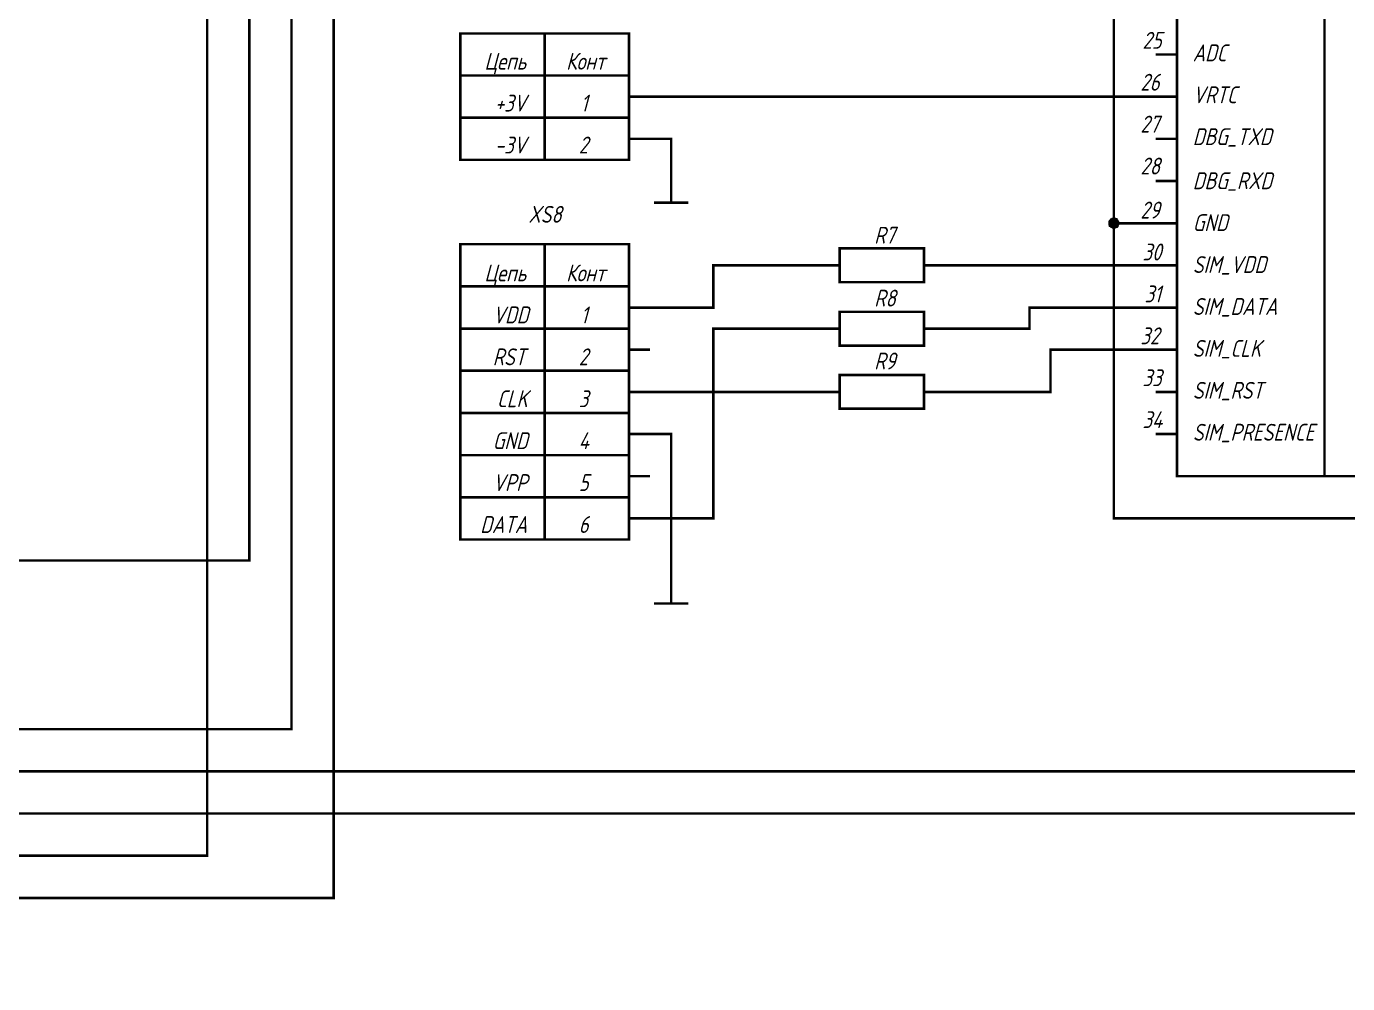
# Paper-space layout 'Layout1' of a CAD drawing. Extents: x -1 to 840, y -1 to 593.
# Drawn here: x 449.3 to 605.9, y 260.8 to 374.3 of the extents above; entities that cross this region are included whole.
import ezdxf

# ---------------------------------------------------------------- set-up
doc = ezdxf.new("R2010")
doc.units = 0
doc.header["$MEASUREMENT"] = 0
doc.layers.add('Sheet', color=255, linetype='CONTINUOUS')
doc.styles.add('GOST type A0', font='', dxfattribs={"oblique": 15, "height": 3.5})
doc.styles.get('GOST type A0').set_extended_font_data('GOST type A')

psp = doc.layouts.get("Layout1")

# ---------------------------------------------------------------- linework, layer by layer
at = {"layer": 'Sheet', "color": 7}
for points, const_width in [([(728.18, 505.97), (475.76, 505.97), (475.76, 311), (358.3, 311), (358.3, 311)], 0.3), ([(603.21, 496), (603.21, 321)], 0.3), ([(308.32, 301), (308.32, 301), (305.82, 301), (305.82, 290.99), (480.76, 290.99), (480.76, 478.5), (505.74, 478.5)], 0.3), ([(308.33, 306), (308.33, 306), (300.82, 306), (300.82, 270.98), (485.76, 270.98), (485.76, 450.99), (583.21, 450.99), (583.21, 450.99)], 0.3), ([(583.21, 445.98), (583.21, 445.98), (470.76, 445.98), (470.76, 275.99), (290.82, 275.99), (290.82, 311), (308.33, 311), (308.33, 311)], 0.3), ([(578.24, 350.98), (578.24, 406), (583.21, 406), (583.21, 406)], 0.3), ([(510.76, 373.47), (510.76, 358.5)], 0.3), ([(585.73, 370.99), (583.21, 370.99)], 0.3), ([(520.76, 368.5), (500.76, 368.5)], 0.3), ([(520.76, 365.99), (523.24, 365.99)], 0.3), ([(583.21, 365.99), (523.24, 365.99)], 0.3), ([(585.73, 365.99), (583.21, 365.99)], 0.3), ([(520.76, 363.5), (500.76, 363.5)], 0.3), ([(520.76, 360.99), (523.24, 360.99)], 0.3), ([(523.24, 360.99), (525.76, 360.99), (525.76, 358.5)], 0.3), ([(585.73, 360.99), (583.21, 360.99)], 0.3), ([(525.76, 358.5), (525.76, 353.41)], 0.3), ([(585.73, 355.98), (583.21, 355.98)], 0.3), ([(523.71, 353.41), (527.78, 353.41)], 0.3), ([(577.72, 350.98), (577.72, 351.01), (577.72, 351.04), (577.72, 351.04), (577.72, 351.08), (577.75, 351.11), (577.75, 351.14), (577.75, 351.17), (577.75, 351.17), (577.78, 351.2), (577.78, 351.23), (577.81, 351.26), (577.81, 351.26), (577.81, 351.29), (577.84, 351.32), (577.87, 351.32), (577.87, 351.35), (577.9, 351.35), (577.9, 351.39), (577.93, 351.42), (577.96, 351.42), (577.96, 351.42), (578, 351.45), (578.03, 351.45), (578.06, 351.48), (578.06, 351.48), (578.09, 351.48), (578.12, 351.48), (578.15, 351.51), (578.18, 351.51), (578.18, 351.51), (578.21, 351.51), (578.24, 351.51)], 0.3), ([(577.72, 350.98), (577.72, 351.01), (577.72, 351.04), (577.72, 351.04), (577.72, 351.08), (577.75, 351.11), (577.75, 351.14), (577.75, 351.17), (577.75, 351.17), (577.78, 351.2), (577.78, 351.23), (577.81, 351.26), (577.81, 351.26), (577.81, 351.29), (577.84, 351.32), (577.87, 351.32), (577.87, 351.35), (577.9, 351.35), (577.9, 351.39), (577.93, 351.42), (577.96, 351.42), (577.96, 351.42), (578, 351.45), (578.03, 351.45), (578.06, 351.48), (578.06, 351.48), (578.09, 351.48), (578.12, 351.48), (578.15, 351.51), (578.18, 351.51), (578.18, 351.51), (578.21, 351.51), (578.24, 351.51)], 0.3), ([(577.72, 350.98), (577.72, 351.01), (577.72, 351.04), (577.72, 351.04), (577.72, 351.08), (577.75, 351.11), (577.75, 351.14), (577.75, 351.17), (577.75, 351.17), (577.78, 351.2), (577.78, 351.23), (577.81, 351.26), (577.81, 351.26), (577.81, 351.29), (577.84, 351.32), (577.87, 351.32), (577.87, 351.35), (577.9, 351.35), (577.9, 351.39), (577.93, 351.42), (577.96, 351.42), (577.96, 351.42), (578, 351.45), (578.03, 351.45), (578.06, 351.48), (578.06, 351.48), (578.09, 351.48), (578.12, 351.48), (578.15, 351.51), (578.18, 351.51), (578.18, 351.51), (578.21, 351.51), (578.24, 351.51)], 0.3), ([(577.72, 350.98), (577.72, 351.01), (577.72, 351.04), (577.72, 351.04), (577.72, 351.08), (577.75, 351.11), (577.75, 351.14), (577.75, 351.17), (577.75, 351.17), (577.78, 351.2), (577.78, 351.23), (577.81, 351.26), (577.81, 351.26), (577.81, 351.29), (577.84, 351.32), (577.87, 351.32), (577.87, 351.35), (577.9, 351.35), (577.9, 351.39), (577.93, 351.42), (577.96, 351.42), (577.96, 351.42), (578, 351.45), (578.03, 351.45), (578.06, 351.48), (578.06, 351.48), (578.09, 351.48), (578.12, 351.48), (578.15, 351.51), (578.18, 351.51), (578.18, 351.51), (578.21, 351.51), (578.24, 351.51)], 0.3), ([(578.24, 350.48), (578.21, 350.48), (578.18, 350.48), (578.18, 350.48), (578.15, 350.48), (578.12, 350.48), (578.09, 350.52), (578.06, 350.52), (578.06, 350.52), (578.03, 350.55), (578, 350.55), (577.96, 350.55), (577.96, 350.58), (577.93, 350.58), (577.9, 350.61), (577.9, 350.61), (577.87, 350.64), (577.87, 350.64), (577.84, 350.67), (577.81, 350.67), (577.81, 350.7), (577.81, 350.73), (577.78, 350.73), (577.78, 350.76), (577.75, 350.8), (577.75, 350.8), (577.75, 350.83), (577.75, 350.86), (577.72, 350.89), (577.72, 350.92), (577.72, 350.92), (577.72, 350.95), (577.72, 350.98)], 0.3), ([(577.72, 350.98), (577.72, 350.98)], 0.3), ([(578.24, 350.48), (578.21, 350.48), (578.18, 350.48), (578.18, 350.48), (578.15, 350.48), (578.12, 350.48), (578.09, 350.52), (578.06, 350.52), (578.06, 350.52), (578.03, 350.55), (578, 350.55), (577.96, 350.55), (577.96, 350.58), (577.93, 350.58), (577.9, 350.61), (577.9, 350.61), (577.87, 350.64), (577.87, 350.64), (577.84, 350.67), (577.81, 350.67), (577.81, 350.7), (577.81, 350.73), (577.78, 350.73), (577.78, 350.76), (577.75, 350.8), (577.75, 350.8), (577.75, 350.83), (577.75, 350.86), (577.72, 350.89), (577.72, 350.92), (577.72, 350.92), (577.72, 350.95), (577.72, 350.98)], 0.3), ([(577.72, 350.98), (577.72, 350.98)], 0.3), ([(578.24, 350.48), (578.21, 350.48), (578.18, 350.48), (578.18, 350.48), (578.15, 350.48), (578.12, 350.48), (578.09, 350.52), (578.06, 350.52), (578.06, 350.52), (578.03, 350.55), (578, 350.55), (577.96, 350.55), (577.96, 350.58), (577.93, 350.58), (577.9, 350.61), (577.9, 350.61), (577.87, 350.64), (577.87, 350.64), (577.84, 350.67), (577.81, 350.67), (577.81, 350.7), (577.81, 350.73), (577.78, 350.73), (577.78, 350.76), (577.75, 350.8), (577.75, 350.8), (577.75, 350.83), (577.75, 350.86), (577.72, 350.89), (577.72, 350.92), (577.72, 350.92), (577.72, 350.95), (577.72, 350.98)], 0.3), ([(577.72, 350.98), (577.72, 350.98)], 0.3), ([(578.24, 350.48), (578.21, 350.48), (578.18, 350.48), (578.18, 350.48), (578.15, 350.48), (578.12, 350.48), (578.09, 350.52), (578.06, 350.52), (578.06, 350.52), (578.03, 350.55), (578, 350.55), (577.96, 350.55), (577.96, 350.58), (577.93, 350.58), (577.9, 350.61), (577.9, 350.61), (577.87, 350.64), (577.87, 350.64), (577.84, 350.67), (577.81, 350.67), (577.81, 350.7), (577.81, 350.73), (577.78, 350.73), (577.78, 350.76), (577.75, 350.8), (577.75, 350.8), (577.75, 350.83), (577.75, 350.86), (577.72, 350.89), (577.72, 350.92), (577.72, 350.92), (577.72, 350.95), (577.72, 350.98)], 0.3), ([(577.72, 350.98), (577.72, 350.98)], 0.3), ([(577.72, 350.98), (577.72, 351.01), (577.72, 351.04), (577.72, 351.04), (577.72, 351.08), (577.75, 351.11), (577.75, 351.14), (577.75, 351.17), (577.75, 351.17), (577.78, 351.2), (577.78, 351.23), (577.81, 351.26), (577.81, 351.26), (577.81, 351.29), (577.84, 351.32), (577.87, 351.32), (577.87, 351.35), (577.9, 351.35), (577.9, 351.39), (577.93, 351.42), (577.96, 351.42), (577.96, 351.42), (578, 351.45), (578.03, 351.45), (578.06, 351.48), (578.06, 351.48), (578.09, 351.48), (578.12, 351.48), (578.15, 351.51), (578.18, 351.51), (578.18, 351.51), (578.21, 351.51), (578.24, 351.51)], 0.0991), ([(577.72, 350.98), (577.72, 351.01), (577.72, 351.04), (577.72, 351.04), (577.72, 351.08), (577.75, 351.11), (577.75, 351.14), (577.75, 351.17), (577.75, 351.17), (577.78, 351.2), (577.78, 351.23), (577.81, 351.26), (577.81, 351.26), (577.81, 351.29), (577.84, 351.32), (577.87, 351.32), (577.87, 351.35), (577.9, 351.35), (577.9, 351.39), (577.93, 351.42), (577.96, 351.42), (577.96, 351.42), (578, 351.45), (578.03, 351.45), (578.06, 351.48), (578.06, 351.48), (578.09, 351.48), (578.12, 351.48), (578.15, 351.51), (578.18, 351.51), (578.18, 351.51), (578.21, 351.51), (578.24, 351.51)], 0.0991), ([(577.72, 350.98), (577.72, 351.01), (577.72, 351.04), (577.72, 351.04), (577.72, 351.08), (577.75, 351.11), (577.75, 351.14), (577.75, 351.17), (577.75, 351.17), (577.78, 351.2), (577.78, 351.23), (577.81, 351.26), (577.81, 351.26), (577.81, 351.29), (577.84, 351.32), (577.87, 351.32), (577.87, 351.35), (577.9, 351.35), (577.9, 351.39), (577.93, 351.42), (577.96, 351.42), (577.96, 351.42), (578, 351.45), (578.03, 351.45), (578.06, 351.48), (578.06, 351.48), (578.09, 351.48), (578.12, 351.48), (578.15, 351.51), (578.18, 351.51), (578.18, 351.51), (578.21, 351.51), (578.24, 351.51)], 0.0991), ([(577.72, 350.98), (577.72, 351.01), (577.72, 351.04), (577.72, 351.04), (577.72, 351.08), (577.75, 351.11), (577.75, 351.14), (577.75, 351.17), (577.75, 351.17), (577.78, 351.2), (577.78, 351.23), (577.81, 351.26), (577.81, 351.26), (577.81, 351.29), (577.84, 351.32), (577.87, 351.32), (577.87, 351.35), (577.9, 351.35), (577.9, 351.39), (577.93, 351.42), (577.96, 351.42), (577.96, 351.42), (578, 351.45), (578.03, 351.45), (578.06, 351.48), (578.06, 351.48), (578.09, 351.48), (578.12, 351.48), (578.15, 351.51), (578.18, 351.51), (578.18, 351.51), (578.21, 351.51), (578.24, 351.51)], 0.0991), ([(578.24, 350.48), (578.21, 350.48), (578.18, 350.48), (578.18, 350.48), (578.15, 350.48), (578.12, 350.48), (578.09, 350.52), (578.06, 350.52), (578.06, 350.52), (578.03, 350.55), (578, 350.55), (577.96, 350.55), (577.96, 350.58), (577.93, 350.58), (577.9, 350.61), (577.9, 350.61), (577.87, 350.64), (577.87, 350.64), (577.84, 350.67), (577.81, 350.67), (577.81, 350.7), (577.81, 350.73), (577.78, 350.73), (577.78, 350.76), (577.75, 350.8), (577.75, 350.8), (577.75, 350.83), (577.75, 350.86), (577.72, 350.89), (577.72, 350.92), (577.72, 350.92), (577.72, 350.95), (577.72, 350.98)], 0.0991), ([(577.72, 350.98), (577.72, 350.98)], 0.0991), ([(578.24, 350.48), (578.21, 350.48), (578.18, 350.48), (578.18, 350.48), (578.15, 350.48), (578.12, 350.48), (578.09, 350.52), (578.06, 350.52), (578.06, 350.52), (578.03, 350.55), (578, 350.55), (577.96, 350.55), (577.96, 350.58), (577.93, 350.58), (577.9, 350.61), (577.9, 350.61), (577.87, 350.64), (577.87, 350.64), (577.84, 350.67), (577.81, 350.67), (577.81, 350.7), (577.81, 350.73), (577.78, 350.73), (577.78, 350.76), (577.75, 350.8), (577.75, 350.8), (577.75, 350.83), (577.75, 350.86), (577.72, 350.89), (577.72, 350.92), (577.72, 350.92), (577.72, 350.95), (577.72, 350.98)], 0.0991), ([(577.72, 350.98), (577.72, 350.98)], 0.0991), ([(578.24, 350.48), (578.21, 350.48), (578.18, 350.48), (578.18, 350.48), (578.15, 350.48), (578.12, 350.48), (578.09, 350.52), (578.06, 350.52), (578.06, 350.52), (578.03, 350.55), (578, 350.55), (577.96, 350.55), (577.96, 350.58), (577.93, 350.58), (577.9, 350.61), (577.9, 350.61), (577.87, 350.64), (577.87, 350.64), (577.84, 350.67), (577.81, 350.67), (577.81, 350.7), (577.81, 350.73), (577.78, 350.73), (577.78, 350.76), (577.75, 350.8), (577.75, 350.8), (577.75, 350.83), (577.75, 350.86), (577.72, 350.89), (577.72, 350.92), (577.72, 350.92), (577.72, 350.95), (577.72, 350.98)], 0.0991), ([(577.72, 350.98), (577.72, 350.98)], 0.0991), ([(578.24, 350.48), (578.21, 350.48), (578.18, 350.48), (578.18, 350.48), (578.15, 350.48), (578.12, 350.48), (578.09, 350.52), (578.06, 350.52), (578.06, 350.52), (578.03, 350.55), (578, 350.55), (577.96, 350.55), (577.96, 350.58), (577.93, 350.58), (577.9, 350.61), (577.9, 350.61), (577.87, 350.64), (577.87, 350.64), (577.84, 350.67), (577.81, 350.67), (577.81, 350.7), (577.81, 350.73), (577.78, 350.73), (577.78, 350.76), (577.75, 350.8), (577.75, 350.8), (577.75, 350.83), (577.75, 350.86), (577.72, 350.89), (577.72, 350.92), (577.72, 350.92), (577.72, 350.95), (577.72, 350.98)], 0.0991), ([(577.72, 350.98), (577.72, 350.98)], 0.0991), ([(578.24, 351.51), (578.24, 351.51)], 0.3), ([(578.24, 351.51), (578.27, 351.51), (578.31, 351.51), (578.31, 351.51), (578.34, 351.51), (578.37, 351.48), (578.4, 351.48), (578.43, 351.48), (578.43, 351.48), (578.46, 351.45), (578.49, 351.45), (578.49, 351.42), (578.52, 351.42), (578.55, 351.42), (578.55, 351.39), (578.59, 351.35), (578.59, 351.35), (578.62, 351.32), (578.62, 351.32), (578.65, 351.29), (578.65, 351.26), (578.68, 351.26), (578.68, 351.23), (578.68, 351.2), (578.71, 351.17), (578.71, 351.17), (578.71, 351.14), (578.74, 351.11), (578.74, 351.08), (578.74, 351.04), (578.74, 351.04), (578.74, 351.01), (578.74, 350.98)], 0.3), ([(578.24, 351.51), (578.24, 351.51)], 0.3), ([(578.24, 351.51), (578.27, 351.51), (578.31, 351.51), (578.31, 351.51), (578.34, 351.51), (578.37, 351.48), (578.4, 351.48), (578.43, 351.48), (578.43, 351.48), (578.46, 351.45), (578.49, 351.45), (578.49, 351.42), (578.52, 351.42), (578.55, 351.42), (578.55, 351.39), (578.59, 351.35), (578.59, 351.35), (578.62, 351.32), (578.62, 351.32), (578.65, 351.29), (578.65, 351.26), (578.68, 351.26), (578.68, 351.23), (578.68, 351.2), (578.71, 351.17), (578.71, 351.17), (578.71, 351.14), (578.74, 351.11), (578.74, 351.08), (578.74, 351.04), (578.74, 351.04), (578.74, 351.01), (578.74, 350.98)], 0.3), ([(578.24, 351.51), (578.24, 351.51)], 0.3), ([(578.24, 351.51), (578.27, 351.51), (578.31, 351.51), (578.31, 351.51), (578.34, 351.51), (578.37, 351.48), (578.4, 351.48), (578.43, 351.48), (578.43, 351.48), (578.46, 351.45), (578.49, 351.45), (578.49, 351.42), (578.52, 351.42), (578.55, 351.42), (578.55, 351.39), (578.59, 351.35), (578.59, 351.35), (578.62, 351.32), (578.62, 351.32), (578.65, 351.29), (578.65, 351.26), (578.68, 351.26), (578.68, 351.23), (578.68, 351.2), (578.71, 351.17), (578.71, 351.17), (578.71, 351.14), (578.74, 351.11), (578.74, 351.08), (578.74, 351.04), (578.74, 351.04), (578.74, 351.01), (578.74, 350.98)], 0.3), ([(578.24, 351.51), (578.24, 351.51)], 0.3), ([(578.24, 351.51), (578.27, 351.51), (578.31, 351.51), (578.31, 351.51), (578.34, 351.51), (578.37, 351.48), (578.4, 351.48), (578.43, 351.48), (578.43, 351.48), (578.46, 351.45), (578.49, 351.45), (578.49, 351.42), (578.52, 351.42), (578.55, 351.42), (578.55, 351.39), (578.59, 351.35), (578.59, 351.35), (578.62, 351.32), (578.62, 351.32), (578.65, 351.29), (578.65, 351.26), (578.68, 351.26), (578.68, 351.23), (578.68, 351.2), (578.71, 351.17), (578.71, 351.17), (578.71, 351.14), (578.74, 351.11), (578.74, 351.08), (578.74, 351.04), (578.74, 351.04), (578.74, 351.01), (578.74, 350.98)], 0.3), ([(583.21, 350.98), (578.24, 350.98), (578.24, 316), (655.7, 316)], 0.3), ([(578.74, 350.98), (578.74, 350.95), (578.74, 350.92), (578.74, 350.92), (578.74, 350.89), (578.74, 350.86), (578.71, 350.83), (578.71, 350.8), (578.71, 350.8), (578.68, 350.76), (578.68, 350.73), (578.68, 350.73), (578.65, 350.7), (578.65, 350.67), (578.62, 350.67), (578.62, 350.64), (578.59, 350.64), (578.59, 350.61), (578.55, 350.61), (578.55, 350.58), (578.52, 350.58), (578.49, 350.55), (578.49, 350.55), (578.46, 350.55), (578.43, 350.52), (578.43, 350.52), (578.4, 350.52), (578.37, 350.48), (578.34, 350.48), (578.31, 350.48), (578.31, 350.48), (578.27, 350.48), (578.24, 350.48)], 0.3), ([(578.74, 350.98), (578.74, 350.95), (578.74, 350.92), (578.74, 350.92), (578.74, 350.89), (578.74, 350.86), (578.71, 350.83), (578.71, 350.8), (578.71, 350.8), (578.68, 350.76), (578.68, 350.73), (578.68, 350.73), (578.65, 350.7), (578.65, 350.67), (578.62, 350.67), (578.62, 350.64), (578.59, 350.64), (578.59, 350.61), (578.55, 350.61), (578.55, 350.58), (578.52, 350.58), (578.49, 350.55), (578.49, 350.55), (578.46, 350.55), (578.43, 350.52), (578.43, 350.52), (578.4, 350.52), (578.37, 350.48), (578.34, 350.48), (578.31, 350.48), (578.31, 350.48), (578.27, 350.48), (578.24, 350.48)], 0.3), ([(578.74, 350.98), (578.74, 350.95), (578.74, 350.92), (578.74, 350.92), (578.74, 350.89), (578.74, 350.86), (578.71, 350.83), (578.71, 350.8), (578.71, 350.8), (578.68, 350.76), (578.68, 350.73), (578.68, 350.73), (578.65, 350.7), (578.65, 350.67), (578.62, 350.67), (578.62, 350.64), (578.59, 350.64), (578.59, 350.61), (578.55, 350.61), (578.55, 350.58), (578.52, 350.58), (578.49, 350.55), (578.49, 350.55), (578.46, 350.55), (578.43, 350.52), (578.43, 350.52), (578.4, 350.52), (578.37, 350.48), (578.34, 350.48), (578.31, 350.48), (578.31, 350.48), (578.27, 350.48), (578.24, 350.48)], 0.3), ([(578.74, 350.98), (578.74, 350.95), (578.74, 350.92), (578.74, 350.92), (578.74, 350.89), (578.74, 350.86), (578.71, 350.83), (578.71, 350.8), (578.71, 350.8), (578.68, 350.76), (578.68, 350.73), (578.68, 350.73), (578.65, 350.7), (578.65, 350.67), (578.62, 350.67), (578.62, 350.64), (578.59, 350.64), (578.59, 350.61), (578.55, 350.61), (578.55, 350.58), (578.52, 350.58), (578.49, 350.55), (578.49, 350.55), (578.46, 350.55), (578.43, 350.52), (578.43, 350.52), (578.4, 350.52), (578.37, 350.48), (578.34, 350.48), (578.31, 350.48), (578.31, 350.48), (578.27, 350.48), (578.24, 350.48)], 0.3), ([(578.24, 351.51), (578.24, 351.51)], 0.0991), ([(578.24, 351.51), (578.27, 351.51), (578.31, 351.51), (578.31, 351.51), (578.34, 351.51), (578.37, 351.48), (578.4, 351.48), (578.43, 351.48), (578.43, 351.48), (578.46, 351.45), (578.49, 351.45), (578.49, 351.42), (578.52, 351.42), (578.55, 351.42), (578.55, 351.39), (578.59, 351.35), (578.59, 351.35), (578.62, 351.32), (578.62, 351.32), (578.65, 351.29), (578.65, 351.26), (578.68, 351.26), (578.68, 351.23), (578.68, 351.2), (578.71, 351.17), (578.71, 351.17), (578.71, 351.14), (578.74, 351.11), (578.74, 351.08), (578.74, 351.04), (578.74, 351.04), (578.74, 351.01), (578.74, 350.98)], 0.0991), ([(578.24, 351.51), (578.24, 351.51)], 0.0991), ([(578.24, 351.51), (578.27, 351.51), (578.31, 351.51), (578.31, 351.51), (578.34, 351.51), (578.37, 351.48), (578.4, 351.48), (578.43, 351.48), (578.43, 351.48), (578.46, 351.45), (578.49, 351.45), (578.49, 351.42), (578.52, 351.42), (578.55, 351.42), (578.55, 351.39), (578.59, 351.35), (578.59, 351.35), (578.62, 351.32), (578.62, 351.32), (578.65, 351.29), (578.65, 351.26), (578.68, 351.26), (578.68, 351.23), (578.68, 351.2), (578.71, 351.17), (578.71, 351.17), (578.71, 351.14), (578.74, 351.11), (578.74, 351.08), (578.74, 351.04), (578.74, 351.04), (578.74, 351.01), (578.74, 350.98)], 0.0991), ([(578.24, 351.51), (578.24, 351.51)], 0.0991), ([(578.24, 351.51), (578.27, 351.51), (578.31, 351.51), (578.31, 351.51), (578.34, 351.51), (578.37, 351.48), (578.4, 351.48), (578.43, 351.48), (578.43, 351.48), (578.46, 351.45), (578.49, 351.45), (578.49, 351.42), (578.52, 351.42), (578.55, 351.42), (578.55, 351.39), (578.59, 351.35), (578.59, 351.35), (578.62, 351.32), (578.62, 351.32), (578.65, 351.29), (578.65, 351.26), (578.68, 351.26), (578.68, 351.23), (578.68, 351.2), (578.71, 351.17), (578.71, 351.17), (578.71, 351.14), (578.74, 351.11), (578.74, 351.08), (578.74, 351.04), (578.74, 351.04), (578.74, 351.01), (578.74, 350.98)], 0.0991), ([(578.24, 351.51), (578.24, 351.51)], 0.0991), ([(578.24, 351.51), (578.27, 351.51), (578.31, 351.51), (578.31, 351.51), (578.34, 351.51), (578.37, 351.48), (578.4, 351.48), (578.43, 351.48), (578.43, 351.48), (578.46, 351.45), (578.49, 351.45), (578.49, 351.42), (578.52, 351.42), (578.55, 351.42), (578.55, 351.39), (578.59, 351.35), (578.59, 351.35), (578.62, 351.32), (578.62, 351.32), (578.65, 351.29), (578.65, 351.26), (578.68, 351.26), (578.68, 351.23), (578.68, 351.2), (578.71, 351.17), (578.71, 351.17), (578.71, 351.14), (578.74, 351.11), (578.74, 351.08), (578.74, 351.04), (578.74, 351.04), (578.74, 351.01), (578.74, 350.98)], 0.0991), ([(578.74, 350.98), (578.74, 350.95), (578.74, 350.92), (578.74, 350.92), (578.74, 350.89), (578.74, 350.86), (578.71, 350.83), (578.71, 350.8), (578.71, 350.8), (578.68, 350.76), (578.68, 350.73), (578.68, 350.73), (578.65, 350.7), (578.65, 350.67), (578.62, 350.67), (578.62, 350.64), (578.59, 350.64), (578.59, 350.61), (578.55, 350.61), (578.55, 350.58), (578.52, 350.58), (578.49, 350.55), (578.49, 350.55), (578.46, 350.55), (578.43, 350.52), (578.43, 350.52), (578.4, 350.52), (578.37, 350.48), (578.34, 350.48), (578.31, 350.48), (578.31, 350.48), (578.27, 350.48), (578.24, 350.48)], 0.0991), ([(578.74, 350.98), (578.74, 350.95), (578.74, 350.92), (578.74, 350.92), (578.74, 350.89), (578.74, 350.86), (578.71, 350.83), (578.71, 350.8), (578.71, 350.8), (578.68, 350.76), (578.68, 350.73), (578.68, 350.73), (578.65, 350.7), (578.65, 350.67), (578.62, 350.67), (578.62, 350.64), (578.59, 350.64), (578.59, 350.61), (578.55, 350.61), (578.55, 350.58), (578.52, 350.58), (578.49, 350.55), (578.49, 350.55), (578.46, 350.55), (578.43, 350.52), (578.43, 350.52), (578.4, 350.52), (578.37, 350.48), (578.34, 350.48), (578.31, 350.48), (578.31, 350.48), (578.27, 350.48), (578.24, 350.48)], 0.0991), ([(578.74, 350.98), (578.74, 350.95), (578.74, 350.92), (578.74, 350.92), (578.74, 350.89), (578.74, 350.86), (578.71, 350.83), (578.71, 350.8), (578.71, 350.8), (578.68, 350.76), (578.68, 350.73), (578.68, 350.73), (578.65, 350.7), (578.65, 350.67), (578.62, 350.67), (578.62, 350.64), (578.59, 350.64), (578.59, 350.61), (578.55, 350.61), (578.55, 350.58), (578.52, 350.58), (578.49, 350.55), (578.49, 350.55), (578.46, 350.55), (578.43, 350.52), (578.43, 350.52), (578.4, 350.52), (578.37, 350.48), (578.34, 350.48), (578.31, 350.48), (578.31, 350.48), (578.27, 350.48), (578.24, 350.48)], 0.0991), ([(578.74, 350.98), (578.74, 350.95), (578.74, 350.92), (578.74, 350.92), (578.74, 350.89), (578.74, 350.86), (578.71, 350.83), (578.71, 350.8), (578.71, 350.8), (578.68, 350.76), (578.68, 350.73), (578.68, 350.73), (578.65, 350.7), (578.65, 350.67), (578.62, 350.67), (578.62, 350.64), (578.59, 350.64), (578.59, 350.61), (578.55, 350.61), (578.55, 350.58), (578.52, 350.58), (578.49, 350.55), (578.49, 350.55), (578.46, 350.55), (578.43, 350.52), (578.43, 350.52), (578.4, 350.52), (578.37, 350.48), (578.34, 350.48), (578.31, 350.48), (578.31, 350.48), (578.27, 350.48), (578.24, 350.48)], 0.0991), ([(578.74, 350.98), (578.74, 350.98), (578.74, 350.98), (578.74, 350.98), (578.74, 350.98), (578.74, 350.98), (578.74, 350.98), (578.74, 350.98), (578.74, 350.98), (578.74, 350.98), (578.74, 350.98), (578.74, 350.98), (578.74, 350.98), (578.74, 350.98), (578.74, 350.98), (578.74, 350.98), (578.74, 350.98), (578.74, 350.98), (578.74, 350.98), (578.74, 350.98), (578.74, 350.98), (578.74, 350.98), (578.74, 350.98), (578.74, 350.98), (578.74, 350.98), (578.74, 350.98), (578.74, 350.98), (578.74, 350.98), (578.74, 350.98), (578.74, 350.98), (578.74, 350.98), (578.74, 350.98), (578.74, 350.98)], 0.3), ([(578.74, 350.98), (578.74, 350.98)], 0.3), ([(578.74, 350.98), (578.74, 350.98), (578.74, 350.98), (578.74, 350.98), (578.74, 350.98), (578.74, 350.98), (578.74, 350.98), (578.74, 350.98), (578.74, 350.98), (578.74, 350.98), (578.74, 350.98), (578.74, 350.98), (578.74, 350.98), (578.74, 350.98), (578.74, 350.98), (578.74, 350.98), (578.74, 350.98), (578.74, 350.98), (578.74, 350.98), (578.74, 350.98), (578.74, 350.98), (578.74, 350.98), (578.74, 350.98), (578.74, 350.98), (578.74, 350.98), (578.74, 350.98), (578.74, 350.98), (578.74, 350.98), (578.74, 350.98), (578.74, 350.98), (578.74, 350.98), (578.74, 350.98), (578.74, 350.98)], 0.3), ([(578.74, 350.98), (578.74, 350.98)], 0.3), ([(578.74, 350.98), (578.74, 350.98), (578.74, 350.98), (578.74, 350.98), (578.74, 350.98), (578.74, 350.98), (578.74, 350.98), (578.74, 350.98), (578.74, 350.98), (578.74, 350.98), (578.74, 350.98), (578.74, 350.98), (578.74, 350.98), (578.74, 350.98), (578.74, 350.98), (578.74, 350.98), (578.74, 350.98), (578.74, 350.98), (578.74, 350.98), (578.74, 350.98), (578.74, 350.98), (578.74, 350.98), (578.74, 350.98), (578.74, 350.98), (578.74, 350.98), (578.74, 350.98), (578.74, 350.98), (578.74, 350.98), (578.74, 350.98), (578.74, 350.98), (578.74, 350.98), (578.74, 350.98), (578.74, 350.98)], 0.3), ([(578.74, 350.98), (578.74, 350.98)], 0.3), ([(578.74, 350.98), (578.74, 350.98), (578.74, 350.98), (578.74, 350.98), (578.74, 350.98), (578.74, 350.98), (578.74, 350.98), (578.74, 350.98), (578.74, 350.98), (578.74, 350.98), (578.74, 350.98), (578.74, 350.98), (578.74, 350.98), (578.74, 350.98), (578.74, 350.98), (578.74, 350.98), (578.74, 350.98), (578.74, 350.98), (578.74, 350.98), (578.74, 350.98), (578.74, 350.98), (578.74, 350.98), (578.74, 350.98), (578.74, 350.98), (578.74, 350.98), (578.74, 350.98), (578.74, 350.98), (578.74, 350.98), (578.74, 350.98), (578.74, 350.98), (578.74, 350.98), (578.74, 350.98), (578.74, 350.98)], 0.3), ([(578.74, 350.98), (578.74, 350.98)], 0.3), ([(578.74, 350.98), (578.74, 350.98), (578.74, 350.98), (578.74, 350.98), (578.74, 350.98), (578.74, 350.98), (578.74, 350.98), (578.74, 350.98), (578.74, 350.98), (578.74, 350.98), (578.74, 350.98), (578.74, 350.98), (578.74, 350.98), (578.74, 350.98), (578.74, 350.98), (578.74, 350.98), (578.74, 350.98), (578.74, 350.98), (578.74, 350.98), (578.74, 350.98), (578.74, 350.98), (578.74, 350.98), (578.74, 350.98), (578.74, 350.98), (578.74, 350.98), (578.74, 350.98), (578.74, 350.98), (578.74, 350.98), (578.74, 350.98), (578.74, 350.98), (578.74, 350.98), (578.74, 350.98), (578.74, 350.98)], 0.0991), ([(578.74, 350.98), (578.74, 350.98)], 0.0991), ([(578.74, 350.98), (578.74, 350.98), (578.74, 350.98), (578.74, 350.98), (578.74, 350.98), (578.74, 350.98), (578.74, 350.98), (578.74, 350.98), (578.74, 350.98), (578.74, 350.98), (578.74, 350.98), (578.74, 350.98), (578.74, 350.98), (578.74, 350.98), (578.74, 350.98), (578.74, 350.98), (578.74, 350.98), (578.74, 350.98), (578.74, 350.98), (578.74, 350.98), (578.74, 350.98), (578.74, 350.98), (578.74, 350.98), (578.74, 350.98), (578.74, 350.98), (578.74, 350.98), (578.74, 350.98), (578.74, 350.98), (578.74, 350.98), (578.74, 350.98), (578.74, 350.98), (578.74, 350.98), (578.74, 350.98)], 0.0991), ([(578.74, 350.98), (578.74, 350.98)], 0.0991), ([(578.74, 350.98), (578.74, 350.98), (578.74, 350.98), (578.74, 350.98), (578.74, 350.98), (578.74, 350.98), (578.74, 350.98), (578.74, 350.98), (578.74, 350.98), (578.74, 350.98), (578.74, 350.98), (578.74, 350.98), (578.74, 350.98), (578.74, 350.98), (578.74, 350.98), (578.74, 350.98), (578.74, 350.98), (578.74, 350.98), (578.74, 350.98), (578.74, 350.98), (578.74, 350.98), (578.74, 350.98), (578.74, 350.98), (578.74, 350.98), (578.74, 350.98), (578.74, 350.98), (578.74, 350.98), (578.74, 350.98), (578.74, 350.98), (578.74, 350.98), (578.74, 350.98), (578.74, 350.98), (578.74, 350.98)], 0.0991), ([(578.74, 350.98), (578.74, 350.98)], 0.0991), ([(578.74, 350.98), (578.74, 350.98), (578.74, 350.98), (578.74, 350.98), (578.74, 350.98), (578.74, 350.98), (578.74, 350.98), (578.74, 350.98), (578.74, 350.98), (578.74, 350.98), (578.74, 350.98), (578.74, 350.98), (578.74, 350.98), (578.74, 350.98), (578.74, 350.98), (578.74, 350.98), (578.74, 350.98), (578.74, 350.98), (578.74, 350.98), (578.74, 350.98), (578.74, 350.98), (578.74, 350.98), (578.74, 350.98), (578.74, 350.98), (578.74, 350.98), (578.74, 350.98), (578.74, 350.98), (578.74, 350.98), (578.74, 350.98), (578.74, 350.98), (578.74, 350.98), (578.74, 350.98), (578.74, 350.98)], 0.0991), ([(578.74, 350.98), (578.74, 350.98)], 0.0991), ([(585.73, 350.98), (583.21, 350.98)], 0.3), ([(510.76, 348.5), (510.76, 313.48)], 0.3), ([(543.24, 345.98), (530.76, 345.98), (530.76, 340.98), (523.24, 340.98)], 0.3), ([(545.73, 345.98), (543.24, 345.98)], 0.3), ([(555.73, 345.98), (558.24, 345.98)], 0.3), ([(583.21, 345.98), (558.24, 345.98)], 0.3), ([(585.73, 345.98), (583.21, 345.98)], 0.3), ([(520.76, 343.49), (500.76, 343.49)], 0.3), ([(658.21, 265.98), (663.21, 265.98), (663.21, 280.99), (405.79, 280.99), (405.79, 340.98), (358.3, 340.98)], 0.3), ([(520.76, 340.98), (523.24, 340.98)], 0.3), ([(583.21, 340.98), (568.24, 340.98), (568.24, 338.49), (558.24, 338.49)], 0.3), ([(585.73, 340.98), (583.21, 340.98)], 0.3), ([(520.76, 338.49), (500.76, 338.49)], 0.3), ([(543.24, 338.49), (530.76, 338.49), (530.76, 316), (523.24, 316)], 0.3), ([(545.73, 338.49), (543.24, 338.49)], 0.3), ([(555.73, 338.49), (558.24, 338.49)], 0.3), ([(658.21, 260.98), (665.7, 260.98), (665.7, 285.99), (400.79, 285.99), (400.79, 335.98), (358.3, 335.98)], 0.3), ([(520.76, 335.98), (523.24, 335.98)], 0.3), ([(583.21, 335.98), (570.73, 335.98), (570.73, 330.97), (558.24, 330.97)], 0.3), ([(585.73, 335.98), (583.21, 335.98)], 0.3), ([(520.76, 333.49), (500.76, 333.49)], 0.3), ([(520.76, 330.97), (523.24, 330.97)], 0.3), ([(543.24, 330.97), (523.24, 330.97)], 0.3), ([(545.73, 330.97), (543.24, 330.97)], 0.3), ([(555.73, 330.97), (558.24, 330.97)], 0.3), ([(585.73, 330.97), (583.21, 330.97)], 0.3), ([(520.76, 328.49), (500.76, 328.49)], 0.3), ([(520.76, 326), (523.24, 326)], 0.3), ([(523.24, 326), (525.76, 326), (525.76, 311)], 0.3), ([(585.73, 326), (583.21, 326)], 0.3), ([(520.76, 323.49), (500.76, 323.49)], 0.3), ([(520.76, 321), (523.24, 321)], 0.3), ([(520.76, 318.49), (500.76, 318.49)], 0.3), ([(520.76, 316), (523.24, 316)], 0.3), ([(525.76, 311), (525.76, 305.9)], 0.3), ([(523.71, 305.9), (527.78, 305.9)], 0.3)]:
    psp.add_lwpolyline(points, dxfattribs=dict(at, const_width=const_width))
at = {"layer": 'Sheet', "color": 7, "const_width": 0.3}
for points in [[(585.73, 496), (643.21, 496), (643.21, 321), (585.73, 321), (585.73, 496)], [(500.76, 373.47), (520.76, 373.47), (520.76, 358.5), (500.76, 358.5), (500.76, 373.47)], [(500.76, 348.5), (520.76, 348.5), (520.76, 313.48), (500.76, 313.48), (500.76, 348.5)], [(545.73, 348), (555.73, 348), (555.73, 343.99), (545.73, 343.99), (545.73, 348)], [(545.73, 340.48), (555.73, 340.48), (555.73, 336.47), (545.73, 336.47), (545.73, 340.48)], [(545.73, 332.99), (555.73, 332.99), (555.73, 328.99), (545.73, 328.99), (545.73, 332.99)]]:
    psp.add_lwpolyline(points, close=True, dxfattribs=at)
at = {"layer": 'Sheet', "color": 7, "const_width": 0.508}
psp.add_lwpolyline([(578.02, 351, 1), (578.52, 351, 1)], format="xyb", close=True, dxfattribs=at)

# ---------------------------------------------------------------- texts
at = {"layer": 'Sheet', "color": 7, "style": 'GOST type A0', "oblique": 15}
for s, p in [('25', (581.63, 371.67)), ('Цепь', (503.62, 369.19)), ('Конт', (513.31, 369.19)), ('ADC', (587.59, 370.18)), ('26', (581.38, 366.7)), ('VRTC', (587.59, 365.21)), ('+3V', (504.86, 364.22)), ('1', (515.04, 364.22)), ('27', (581.38, 361.73)), ('DBG_TXD', (587.59, 360.24)), ('-3V', (504.86, 359.25)), ('2', (514.8, 359.25)), ('28', (581.38, 356.76)), ('DBG_RXD', (587.59, 355.02)), ('XS8', (508.83, 351.04)), ('29', (581.38, 351.54)), ('GND', (587.59, 350.05)), ('R7', (549.83, 348.56)), ('30', (581.63, 346.57)), ('SIM_VDD', (587.59, 345.08)), ('Цепь', (503.62, 344.09)), ('Конт', (513.31, 344.09)), ('R8', (549.83, 341.1)), ('31', (581.88, 341.6)), ('SIM_DATA', (587.59, 340.11)), ('VDD', (504.61, 339.11)), ('1', (515.04, 339.11)), ('32', (581.38, 336.63)), ('SIM_CLK', (587.59, 335.14)), ('RST', (504.61, 334.14)), ('2', (514.8, 334.14)), ('R9', (549.83, 333.65)), ('33', (581.63, 331.66)), ('SIM_RST', (587.59, 330.17)), ('CLK', (505.11, 329.17)), ('3', (514.8, 329.17)), ('34', (581.63, 326.69)), ('GND', (504.61, 324.2)), ('4', (514.8, 324.2)), ('SIM_PRESENCE', (587.59, 325.2)), ('VPP', (504.61, 319.23)), ('5', (514.8, 319.23)), ('DATA', (503.12, 314.26)), ('6', (514.8, 314.26))]:
    psp.add_text(s, height=2, dxfattribs=at).set_placement(p)

doc.saveas('drawing.dxf')
